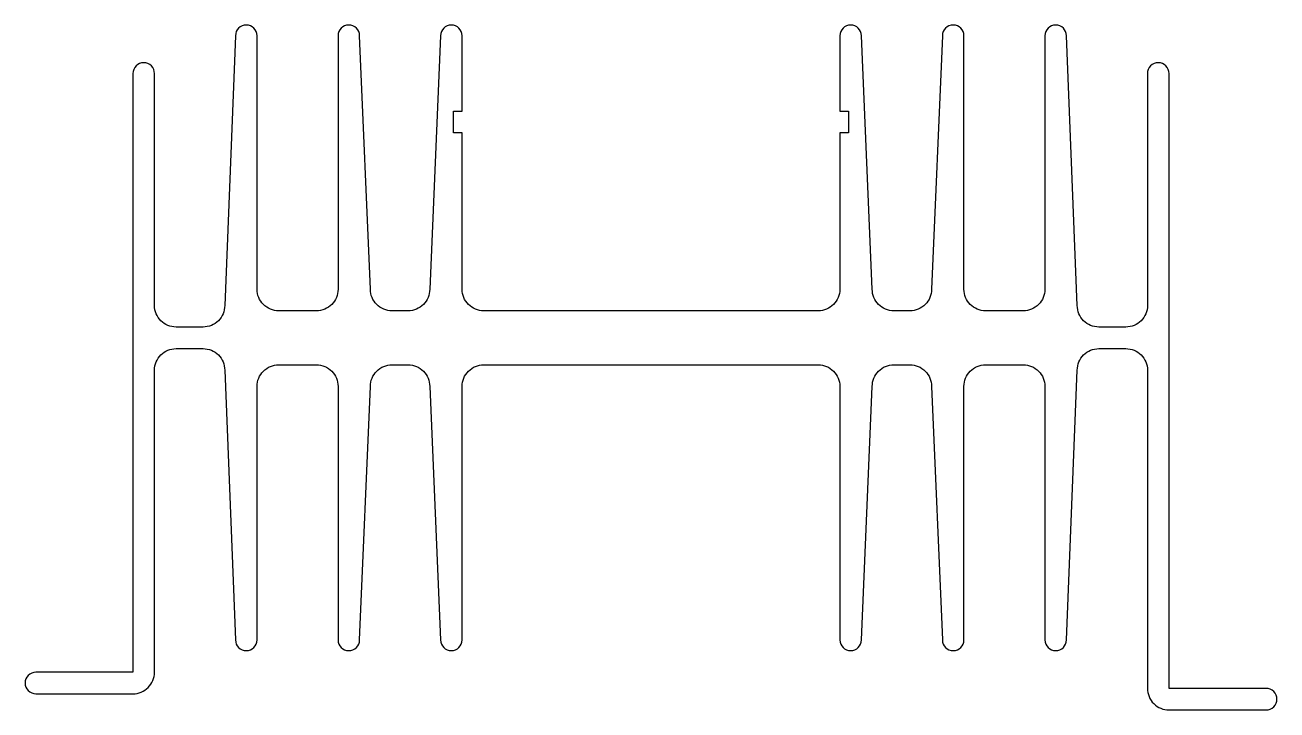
# Model space of a CAD drawing. Extents: x 82 to 198, y 177 to 241.
import ezdxf

# ---------------------------------------------------------------- set-up
doc = ezdxf.new("R2010")
doc.units = 0
doc.layers.add('ANA', color=220, linetype='CONTINUOUS')

msp = doc.modelspace()

# ---------------------------------------------------------------- linework, layer by layer
at = {"layer": 'ANA', "color": 0}
msp.add_lwpolyline([(82.66, 180.63, 0.414214), (81.66, 179.63, 0.414214), (82.66, 178.63), (91.66, 178.63, 0.414214), (93.66, 180.63), (93.66, 208.63, -0.414214), (95.66, 210.63), (98.16, 210.63, -0.414214), (100.16, 208.63), (101.16, 183.63, 1), (103.16, 183.63), (103.16, 207.13, -0.414214), (105.16, 209.13), (108.66, 209.13, -0.414214), (110.66, 207.13), (110.66, 183.63, 1), (112.66, 183.63), (113.66, 207.13, -0.414214), (115.66, 209.13), (117.16, 209.13, -0.414214), (119.16, 207.13), (120.16, 183.63, 1), (122.16, 183.63), (122.16, 207.13, -0.414214), (124.16, 209.13), (139.56, 209.13), (155.16, 209.13, -0.414214), (157.16, 207.13), (157.16, 183.63, 1), (159.16, 183.63), (160.16, 207.13, -0.414214), (162.16, 209.13), (163.66, 209.13, -0.414214), (165.66, 207.13), (166.66, 183.63, 1), (168.66, 183.63), (168.66, 207.13, -0.414214), (170.66, 209.13), (174.16, 209.13, -0.414214), (176.16, 207.13), (176.16, 183.63, 1), (178.16, 183.63), (179.16, 208.63, -0.414214), (181.16, 210.63), (183.66, 210.63, -0.414214), (185.66, 208.63), (185.66, 179.13, 0.414214), (187.66, 177.13), (196.66, 177.13, 0.414214), (197.66, 178.13, 0.414214), (196.66, 179.13), (187.66, 179.13), (187.66, 236.13, 1), (185.66, 236.13), (185.66, 214.63, -0.414214), (183.66, 212.63), (181.16, 212.63, -0.414214), (179.16, 214.63), (178.16, 239.63, 1), (176.16, 239.63), (176.16, 216.13, -0.414214), (174.16, 214.13), (170.66, 214.13, -0.414214), (168.66, 216.13), (168.66, 239.63, 1), (166.66, 239.63), (165.66, 216.13, -0.414214), (163.66, 214.13), (162.16, 214.13, -0.414214), (160.16, 216.13), (159.16, 239.63, 1), (157.16, 239.63), (157.16, 232.63), (157.96, 232.63), (157.96, 230.63), (157.16, 230.63), (157.16, 216.13, -0.414214), (155.16, 214.13), (124.16, 214.13, -0.414214), (122.16, 216.13), (122.16, 230.63), (121.36, 230.63), (121.36, 232.63), (122.16, 232.63), (122.16, 239.63, 1), (120.16, 239.63), (119.16, 216.13, -0.414214), (117.16, 214.13), (115.66, 214.13, -0.414214), (113.66, 216.13), (112.66, 239.63, 1), (110.66, 239.63), (110.66, 216.13, -0.414214), (108.66, 214.13), (105.16, 214.13, -0.414214), (103.16, 216.13), (103.16, 239.63, 1), (101.16, 239.63), (100.16, 214.63, -0.414214), (98.16, 212.63), (95.66, 212.63, -0.414214), (93.66, 214.63), (93.66, 236.13, 1), (91.66, 236.13), (91.66, 180.63)], format="xyb", close=True, dxfattribs=at)

doc.saveas('drawing.dxf')
